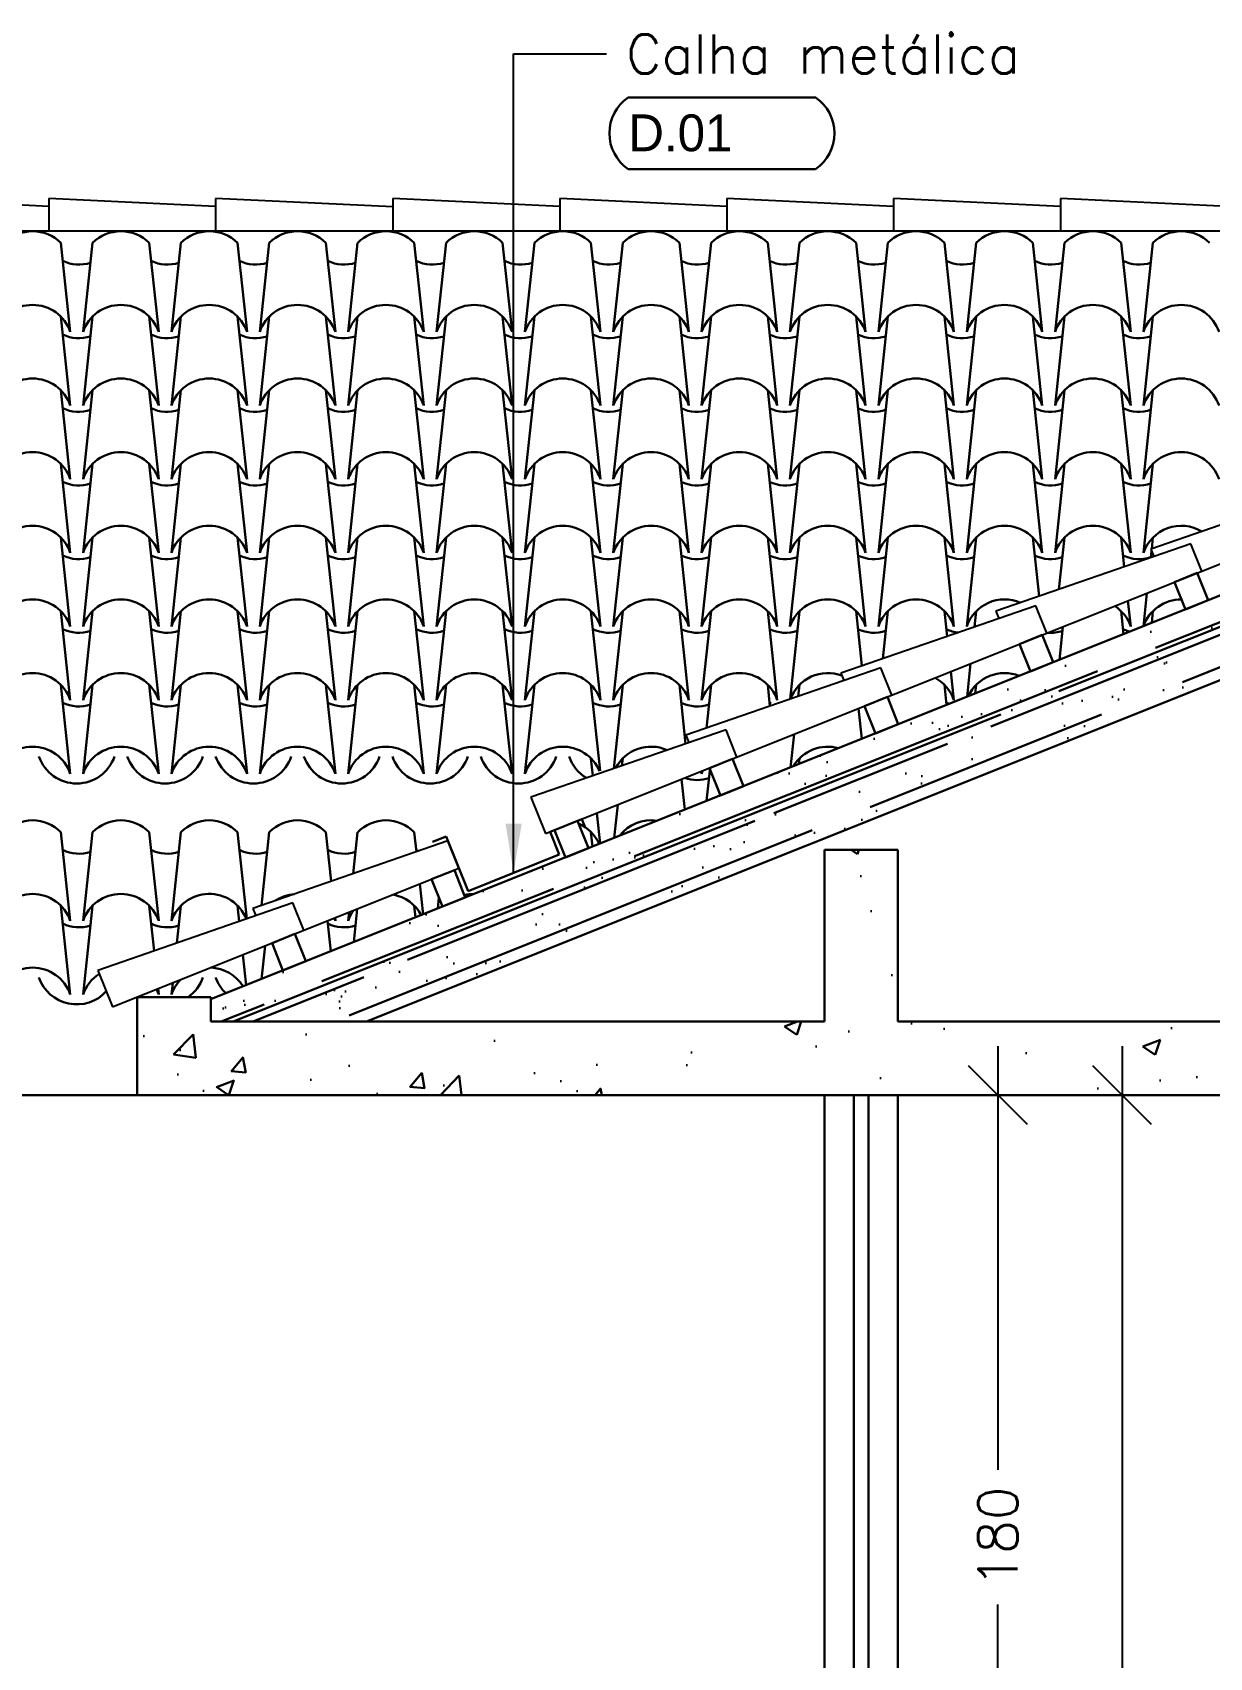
# Model space of a CAD drawing. Header units: millimetres. Extents: x -4228 to 27092, y -6721 to 984.
# Drawn here: x 7996.3 to 8236.1, y -6076.5 to -5745.5 of the extents above; entities that cross this region are included whole.
import ezdxf

# ---------------------------------------------------------------- set-up
doc = ezdxf.new("R2010")
doc.units = ezdxf.units.MM
doc.header["$LTSCALE"] = 50
doc.layers.get('0').update_dxf_attribs({"lineweight": 0})
for name, color, linetype in [('borda100', 3, 'Continuous'), ('cobertura', 2, 'Continuous'), ('cota', 1, 'Continuous'), ('esquadrias', 3, 'Continuous'), ('estruturamatalica', 2, 'Continuous'), ('HACHURA', 2, 'Continuous'), ('hatch', 2, 'Continuous'), ('madeiramento', 2, 'Continuous'), ('PAREDES', 6, 'Continuous'), ('PENA24', 24, 'Continuous'), ('telhas', 3, 'Continuous'), ('textocod_100', 7, 'Continuous')]:
    doc.layers.add(name, color=color, linetype=linetype)
doc.styles.add('CODIGO', font='bgothl.ttf')
doc.styles.add('ROMANS', font='romans.shx')
doc.dimstyles.new('1_50', dxfattribs={"dimscale": 0, "dimtxt": 8, "dimasz": 12, "dimexe": 10, "dimexo": 5, "dimgap": 4, "dimtad": 0, "dimdec": 0, "dimzin": 1, "dimdsep": 46, "dimtxsty": 'ROMANS', "dimblk": 'OBLIQUE', "dimcen": 10, "dimdle": 10, "dimclrd": 1, "dimclre": 1, "dimclrt": 7, "dimaunit": 1, "dimadec": 0, "dimazin": 0, "dimtm": 1e-09, "dimtfac": 1, "dimtdec": 0, "dimtmove": 2, "dimatfit": 3, "dimldrblk": 'OBLIQUE', "dimfxl": 1, "dimtolj": 1, "dimtzin": 0, "dimarcsym": 0})
doc.dimstyles.new('LEADER_50', dxfattribs={"dimscale": 0, "dimtxt": 8, "dimasz": 10, "dimexe": 10, "dimexo": 5, "dimgap": 4, "dimtad": 0, "dimdec": 0, "dimzin": 1, "dimdsep": 46, "dimtxsty": 'ROMANS', "dimcen": 10, "dimdle": 10, "dimclrd": 9, "dimclre": 9, "dimclrt": 7, "dimaunit": 1, "dimadec": 0, "dimazin": 0, "dimtm": 1e-09, "dimtfac": 1, "dimtdec": 0, "dimtmove": 2, "dimatfit": 3, "dimfxl": 1, "dimtolj": 1, "dimtzin": 0, "dimarcsym": 0})

# ---------------------------------------------------------------- blocks, each defined once
blk = doc.blocks.new('_OBLIQUE')
at = {"color": 0, "linetype": 'ByBlock'}
blk.add_line((-0.5, -0.5), (0.5, 0.5), dxfattribs=at)
blk = doc.blocks.new('*D27')
at = {"layer": 'cota', "color": 1, "linetype": 'Continuous', "lineweight": -2}
for p, q in [((8192.96, -5951.96), (8192.96, -6038.25)), ((8177.6, -5961.96), (8202.96, -5961.96)), ((8192.96, -6151.96), (8192.96, -6065.68)), ((8177.6, -6141.96), (8202.96, -6141.96))]:
    blk.add_line(p, q, dxfattribs=at)
at = {"layer": 'Defpoints', "color": 0, "linetype": 'Continuous', "lineweight": 30}
for p in [(8172.6, -5961.96), (8172.6, -6141.96), (8192.96, -6141.96)]:
    blk.add_point(p, dxfattribs=at)
at = {"layer": 'cota', "color": 1, "linetype": 'Continuous', "lineweight": -2, "xscale": 12, "yscale": 12, "zscale": 12}
for p, rotation in [((8192.96, -5961.96), 90), ((8192.96, -6141.96), 270)]:
    blk.add_blockref('_OBLIQUE', p, dxfattribs=dict(at, rotation=rotation))
at = {"layer": 'cota', "color": 7, "linetype": 'Continuous', "lineweight": 30, "insert": (8192.96, -6051.96), "char_height": 8, "attachment_point": 5, "rotation": 90, "style": 'ROMANS'}
blk.add_mtext('\\A1;180', dxfattribs=at)
blk = doc.blocks.new('*D29')
at = {"layer": 'cota', "color": 1, "linetype": 'Continuous', "lineweight": -2}
for p, q in [((8218.27, -5951.96), (8218.27, -6097.68)), ((8186.54, -5961.96), (8228.27, -5961.96)), ((8218.27, -6271.96), (8218.27, -6126.25)), ((8186.54, -6261.96), (8228.27, -6261.96))]:
    blk.add_line(p, q, dxfattribs=at)
at = {"layer": 'Defpoints', "color": 0, "linetype": 'Continuous', "lineweight": 30}
for p in [(8181.54, -5961.96), (8218.27, -5961.96), (8181.54, -6261.96)]:
    blk.add_point(p, dxfattribs=at)
at = {"layer": 'cota', "color": 1, "linetype": 'Continuous', "lineweight": -2, "xscale": 12, "yscale": 12, "zscale": 12}
for p, rotation in [((8218.27, -5961.96), 90), ((8218.27, -6261.96), 270)]:
    blk.add_blockref('_OBLIQUE', p, dxfattribs=dict(at, rotation=rotation))
at = {"layer": 'cota', "color": 7, "linetype": 'Continuous', "lineweight": 30, "insert": (8218.27, -6111.96), "char_height": 8, "attachment_point": 5, "rotation": 90, "style": 'ROMANS'}
blk.add_mtext('\\A1;300', dxfattribs=at)

msp = doc.modelspace()

# ---------------------------------------------------------------- hatches: boundary and pattern name
at = {"layer": 'HACHURA', "linetype": 'Continuous', "lineweight": 30}
h = msp.add_hatch(dxfattribs=at)
h.set_pattern_fill('AR-CONC', color=256, scale=0.2, style=0)
h.set_pattern_definition([(50, (5738.18, -492.775), (36.43693, -3.18782), [3.81, -41.91]), (355, (5738.18, -492.775), (-7.04857, 38.21133), [3.048, -33.528]), (100.451, (5741.217, -493.04), (29.3885, 35.02334), [3.238, -35.618]), (46.1842, (5738.18, -482.615), (54.2158, -8.40847), [5.715, -62.865]), (96.6356, (5742.7, -483.316), (47.48085, 49.4851), [4.857, -53.427]), (351.184, (5738.18, -482.615), (47.4809, 49.485), [4.572, -50.292]), (21, (5743.26, -485.155), (30.32298, -20.4531), [3.81, -41.91]), (326, (5743.26, -485.155), (12.3604, 36.8376), [3.048, -33.528]), (71.4514, (5745.787, -486.86), (42.6833, 16.38457), [3.238, -35.618]), (37.5, (5738.18, -492.775), (0.61772, 16.911008), [0, -33.1216, 0, -34.036, 0, -33.655]), (7.5, (5738.18, -492.775), (13.36393, 20.036115), [0, -19.4056, 0, -32.3596, 0, -12.827]), (327.5, (5726.852, -492.775), (27.11812, -1.14575), [0, -12.7, 0, -39.624, 0, -52.578]), (317.5, (5721.772, -492.775), (29.62584, 5.0853), [0, -16.51, 0, -26.3144, 0, -37.338])])
h.paths.add_polyline_path([(8852.6, -5991.96), (8852.6, -5946.96), (8497.6, -5946.96), (8497.6, -5911.96), (8482.6, -5911.96), (8482.6, -5946.96), (8172.6, -5946.96), (8172.6, -5911.96), (8157.6, -5911.96), (8157.6, -5946.96), (8032.6, -5946.96), (8032.6, -5941.96), (8017.6, -5941.96), (8017.6, -5961.96), (8837.6, -5961.96), (8837.6, -5991.96)])
at = {"layer": 'hatch', "linetype": 'Continuous', "lineweight": 30}
h = msp.add_hatch(dxfattribs=at)
h.set_pattern_fill('AR-SAND', color=256, scale=0.3, style=0)
h.set_pattern_definition([(37.5, (2415.487, -6269.661), (-0.48001, 14.682397), [0, -11.5824, 0, -12.954, 0, -12.3825]), (7.5, (2415.487, -6269.661), (13.4857, 21.50475), [0, -6.2484, 0, -10.4394, 0, -4.0005]), (327.5, (2406.115, -6269.661), (23.72977, 0.043116), [0, -3.81, 0, -13.716, 0, -17.907]), (317.5, (2406.115, -6269.661), (22.906694, 6.68788), [0, -1.905, 0, -8.9916, 0, -10.287])])
h.paths.add_polyline_path([(8464.32, -5786.97), (8464.32, -5769.73), (8032.6, -5942.42), (8032.6, -5946.96), (8064.33, -5946.96)])
h.paths.add_polyline_path([(8482.6, -5777.05), (8464.32, -5769.73), (8464.32, -5786.97), (8482.6, -5794.28)])
h = msp.add_hatch(dxfattribs=at)
h.set_pattern_fill('AR-RROOF', color=3, scale=0.5, style=0)
h.set_pattern_definition([(201.8014, (2309.487, -4339.716), (-21.224977, -22.16831), [190.5, -25.4, 63.5, -12.7]), (201.8014, (2296.163, -4351.885), (18.064814, -10.96624), [38.1, -4.191, 76.2, -9.525]), (201.80141, (2307.601, -4352.0975), (-58.156437, -32.427048), [101.6, -17.78, 50.8, -12.7])])
h.paths.add_polyline_path([(8464.32, -5786.97), (8464.32, -5769.73), (8032.6, -5942.42), (8032.6, -5946.96), (8064.33, -5946.96)])

# ---------------------------------------------------------------- linework, layer by layer
at = {"layer": 'borda100', "color": 9, "linetype": 'Continuous', "lineweight": 30}
msp.add_lwpolyline([(8155.82, -5773.29, 0.525115), (8155.82, -5758.69), (8117.64, -5758.69, 0.525115), (8117.64, -5773.29)], format="xyb", close=True, dxfattribs=at)
at = {"layer": 'cobertura', "linetype": 'Continuous', "lineweight": 30}
msp.add_line((8017.6, -5961.96), (7507.6, -5961.96), dxfattribs=at)
at = {"layer": 'esquadrias', "linetype": 'Continuous', "lineweight": 30}
for p, q in [((8157.6, -5961.96), (8157.6, -6141.96)), ((8172.6, -5961.96), (8172.6, -6141.96))]:
    msp.add_line(p, q, dxfattribs=at)
at = {"layer": 'esquadrias', "color": 2, "linetype": 'Continuous', "lineweight": 30}
for p, q in [((8163.6, -5961.96), (8163.6, -6141.96)), ((8166.6, -5961.96), (8166.6, -6141.96))]:
    msp.add_line(p, q, dxfattribs=at)
at = {"layer": 'estruturamatalica', "color": 4, "linetype": 'Continuous', "lineweight": 30}
for p, q in [((8101.73, -5908.31), (8108.23, -5905.71)), ((8101.73, -5908.31), (8103.59, -5912.95)), ((8108.23, -5905.71), (8108.97, -5907.56)), ((8080.56, -5909.24), (8077.77, -5910.35)), ((8080.56, -5909.24), (8085.02, -5920.38)), ((8103.59, -5912.95), (8085.02, -5920.38))]:
    msp.add_line(p, q, dxfattribs=at)
at = {"layer": 'madeiramento', "linetype": 'Continuous', "lineweight": 30}
for p, q in [((8464.32, -5769.73), (8032.6, -5942.42)), ((8464.32, -5786.97), (8064.33, -5946.96))]:
    msp.add_line(p, q, dxfattribs=at)
at = {"layer": 'madeiramento', "color": 2, "linetype": 'Continuous', "lineweight": 30}
for points in [[(8231.16, -5863), (8235.8, -5861.14), (8233.57, -5855.57), (8228.93, -5857.43)], [(8199.59, -5875.63), (8204.23, -5873.77), (8202, -5868.2), (8197.36, -5870.05)], [(8168.02, -5888.25), (8172.66, -5886.4), (8170.44, -5880.82), (8165.79, -5882.68)], [(8136.45, -5900.88), (8141.1, -5899.02), (8138.87, -5893.45), (8134.23, -5895.31)], [(8104.89, -5913.51), (8109.53, -5911.65), (8107.3, -5906.08), (8102.66, -5907.94)], [(8079.82, -5923.53), (8084.46, -5921.68), (8082.23, -5916.11), (8077.59, -5917.96)], [(8047.32, -5936.53), (8051.96, -5934.68), (8049.73, -5929.11), (8045.09, -5930.96)]]:
    msp.add_lwpolyline(points, close=True, dxfattribs=at)
at = {"layer": 'PAREDES', "linetype": 'Continuous', "lineweight": 30}
for p, q in [((8157.6, -5911.96), (8172.6, -5911.96)), ((8157.6, -5946.96), (8157.6, -5911.96)), ((8172.6, -5946.96), (8172.6, -5911.96)), ((8017.6, -5961.96), (8017.6, -5941.96)), ((8017.6, -5941.96), (8032.6, -5941.96)), ((8017.6, -5941.96), (8032.6, -5941.96)), ((8017.6, -5941.96), (8032.6, -5941.96)), ((8032.6, -5946.96), (8032.6, -5941.96)), ((8032.6, -5946.96), (8157.6, -5946.96)), ((8172.6, -5946.96), (8482.6, -5946.96)), ((8172.6, -5946.96), (8292.6, -5946.96)), ((8017.6, -5961.96), (8837.6, -5961.96))]:
    msp.add_line(p, q, dxfattribs=at)
at = {"layer": 'PENA24', "color": 3, "lineweight": 30}
for p, q in [((8002.06, -5788.35), (8004, -5806.46)), ((8008.53, -5788.35), (8006.6, -5806.46)), ((8020.06, -5788.35), (8022, -5806.46)), ((8026.53, -5788.35), (8024.6, -5806.46)), ((8038.06, -5788.35), (8040, -5806.46)), ((8044.53, -5788.35), (8042.6, -5806.46)), ((8056.06, -5788.35), (8058, -5806.46)), ((8062.53, -5788.35), (8060.6, -5806.46)), ((8074.06, -5788.35), (8076, -5806.46)), ((8080.53, -5788.35), (8078.6, -5806.46)), ((8092.06, -5788.35), (8094, -5806.46)), ((8098.53, -5788.35), (8096.6, -5806.46)), ((8110.06, -5788.35), (8112, -5806.46)), ((8116.53, -5788.35), (8114.6, -5806.46)), ((8128.06, -5788.35), (8130, -5806.46)), ((8134.53, -5788.35), (8132.6, -5806.46)), ((8146.06, -5788.35), (8148, -5806.46)), ((8152.53, -5788.35), (8150.6, -5806.46)), ((8164.06, -5788.35), (8166, -5806.46)), ((8170.53, -5788.35), (8168.6, -5806.46)), ((8182.06, -5788.35), (8184, -5806.46)), ((8188.53, -5788.35), (8186.6, -5806.46)), ((8200.06, -5788.35), (8202, -5806.46)), ((8206.53, -5788.35), (8204.6, -5806.46)), ((8218.06, -5788.35), (8220, -5806.46)), ((8224.53, -5788.35), (8222.6, -5806.46)), ((8002.06, -5803.35), (8004, -5821.46)), ((8008.53, -5803.35), (8006.6, -5821.46)), ((8020.06, -5803.35), (8022, -5821.46)), ((8026.53, -5803.35), (8024.6, -5821.46)), ((8038.06, -5803.35), (8040, -5821.46)), ((8044.53, -5803.35), (8042.6, -5821.46)), ((8056.06, -5803.35), (8058, -5821.46)), ((8062.53, -5803.35), (8060.6, -5821.46)), ((8074.06, -5803.35), (8076, -5821.46)), ((8080.53, -5803.35), (8078.6, -5821.46)), ((8092.06, -5803.35), (8094, -5821.46)), ((8098.53, -5803.35), (8096.6, -5821.46)), ((8110.06, -5803.35), (8112, -5821.46)), ((8116.53, -5803.35), (8114.6, -5821.46)), ((8128.06, -5803.35), (8130, -5821.46)), ((8134.53, -5803.35), (8132.6, -5821.46)), ((8146.06, -5803.35), (8148, -5821.46)), ((8152.53, -5803.35), (8150.6, -5821.46)), ((8164.06, -5803.35), (8166, -5821.46)), ((8170.53, -5803.35), (8168.6, -5821.46)), ((8182.06, -5803.35), (8184, -5821.46)), ((8188.53, -5803.35), (8186.6, -5821.46)), ((8200.06, -5803.35), (8202, -5821.46)), ((8206.53, -5803.35), (8204.6, -5821.46)), ((8218.06, -5803.35), (8220, -5821.46)), ((8224.53, -5803.35), (8222.6, -5821.46)), ((8002.06, -5818.35), (8004, -5836.46)), ((8008.53, -5818.35), (8006.6, -5836.46)), ((8020.06, -5818.35), (8022, -5836.46)), ((8026.53, -5818.35), (8024.6, -5836.46)), ((8038.06, -5818.35), (8040, -5836.46)), ((8044.53, -5818.35), (8042.6, -5836.46)), ((8056.06, -5818.35), (8058, -5836.46)), ((8062.53, -5818.35), (8060.6, -5836.46)), ((8074.06, -5818.35), (8076, -5836.46)), ((8080.53, -5818.35), (8078.6, -5836.46)), ((8092.06, -5818.35), (8094, -5836.46)), ((8098.53, -5818.35), (8096.6, -5836.46)), ((8110.06, -5818.35), (8112, -5836.46)), ((8116.53, -5818.35), (8114.6, -5836.46)), ((8128.06, -5818.35), (8130, -5836.46)), ((8134.53, -5818.35), (8132.6, -5836.46)), ((8146.06, -5818.35), (8148, -5836.46)), ((8152.53, -5818.35), (8150.6, -5836.46)), ((8164.06, -5818.35), (8166, -5836.46)), ((8170.53, -5818.35), (8168.6, -5836.46)), ((8182.06, -5818.35), (8184, -5836.46)), ((8188.53, -5818.35), (8186.6, -5836.46)), ((8200.06, -5818.35), (8202, -5836.46)), ((8206.53, -5818.35), (8204.6, -5836.46)), ((8218.06, -5818.35), (8220, -5836.46)), ((8224.53, -5818.35), (8222.6, -5836.46)), ((8002.06, -5833.35), (8004, -5851.46)), ((8008.53, -5833.35), (8006.6, -5851.46)), ((8020.06, -5833.35), (8022, -5851.46)), ((8026.53, -5833.35), (8024.6, -5851.46)), ((8038.06, -5833.35), (8040, -5851.46)), ((8044.53, -5833.35), (8042.6, -5851.46)), ((8056.06, -5833.35), (8058, -5851.46)), ((8062.53, -5833.35), (8060.6, -5851.46)), ((8074.06, -5833.35), (8076, -5851.46)), ((8080.53, -5833.35), (8078.6, -5851.46)), ((8092.06, -5833.35), (8094, -5851.46)), ((8098.53, -5833.35), (8096.6, -5851.46)), ((8110.06, -5833.35), (8112, -5851.46)), ((8116.53, -5833.35), (8114.6, -5851.46)), ((8128.06, -5833.35), (8130, -5851.46)), ((8134.53, -5833.35), (8132.6, -5851.46)), ((8146.06, -5833.35), (8148, -5851.46)), ((8152.53, -5833.35), (8150.6, -5851.46)), ((8164.06, -5833.35), (8166, -5851.46)), ((8170.53, -5833.35), (8168.6, -5851.46)), ((8182.06, -5833.35), (8184, -5851.46)), ((8188.53, -5833.35), (8186.6, -5851.46)), ((8200.06, -5833.35), (8202, -5851.46)), ((8206.53, -5833.35), (8204.6, -5851.46)), ((8218.06, -5833.35), (8220, -5851.46)), ((8224.53, -5833.35), (8222.6, -5851.46)), ((8002.06, -5848.35), (8004, -5866.46)), ((8008.53, -5848.35), (8006.6, -5866.46)), ((8020.06, -5848.35), (8022, -5866.46)), ((8026.53, -5848.35), (8024.6, -5866.46)), ((8038.06, -5848.35), (8040, -5866.46)), ((8044.53, -5848.35), (8042.6, -5866.46)), ((8056.06, -5848.35), (8058, -5866.46)), ((8062.53, -5848.35), (8060.6, -5866.46)), ((8074.06, -5848.35), (8076, -5866.46)), ((8080.53, -5848.35), (8078.6, -5866.46)), ((8092.06, -5848.35), (8094, -5866.46)), ((8098.53, -5848.35), (8096.6, -5866.46)), ((8110.06, -5848.35), (8112, -5866.46)), ((8116.53, -5848.35), (8114.6, -5866.46)), ((8128.06, -5848.35), (8130, -5866.46)), ((8134.53, -5848.35), (8132.6, -5866.46)), ((8146.06, -5848.35), (8148, -5866.46)), ((8152.53, -5848.35), (8150.6, -5866.46)), ((8164.06, -5848.35), (8166, -5866.46)), ((8170.53, -5848.35), (8168.6, -5866.46)), ((8182.06, -5848.35), (8184, -5866.46)), ((8188.53, -5848.35), (8186.6, -5866.46)), ((8200.06, -5848.35), (8201.34, -5860.32)), ((8206.53, -5848.35), (8205.4, -5858.92)), ((8218.06, -5848.35), (8218.7, -5854.32)), ((8224.53, -5848.35), (8224.28, -5850.68)), ((8224.24, -5851.09), (8224.09, -5852.46)), ((8219.44, -5861.23), (8220, -5866.46)), ((8223.32, -5859.67), (8222.6, -5866.46)), ((8002.06, -5863.35), (8004, -5881.46)), ((8008.53, -5863.35), (8006.6, -5881.46)), ((8020.06, -5863.35), (8022, -5881.46)), ((8026.53, -5863.35), (8024.6, -5881.46)), ((8038.06, -5863.35), (8040, -5881.46)), ((8044.53, -5863.35), (8042.6, -5881.46)), ((8056.06, -5863.35), (8058, -5881.46)), ((8062.53, -5863.35), (8060.6, -5881.46)), ((8074.06, -5863.35), (8076, -5881.46)), ((8080.53, -5863.35), (8078.6, -5881.46)), ((8092.06, -5863.35), (8094, -5881.46)), ((8098.53, -5863.35), (8096.6, -5881.46)), ((8110.06, -5863.35), (8112, -5881.46)), ((8116.53, -5863.35), (8114.6, -5881.46)), ((8128.06, -5863.35), (8130, -5881.46)), ((8134.53, -5863.35), (8132.6, -5881.46)), ((8146.06, -5863.35), (8148, -5881.46)), ((8152.53, -5863.35), (8150.61, -5881.29)), ((8164.06, -5863.35), (8165.25, -5874.51)), ((8170.53, -5863.35), (8169.5, -5873.05)), ((8182.06, -5863.35), (8182.61, -5868.51)), ((8188.53, -5863.35), (8188.19, -5866.58)), ((8218.06, -5863.35), (8218.56, -5868.04)), ((8224.53, -5863.35), (8224.28, -5865.75)), ((8206.19, -5866.52), (8205.47, -5873.27)), ((8183.37, -5875.65), (8184, -5881.46)), ((8187.39, -5874.04), (8186.67, -5880.79)), ((8002.06, -5878.35), (8004, -5896.46)), ((8008.53, -5878.35), (8006.6, -5896.46)), ((8020.06, -5878.35), (8022, -5896.46)), ((8026.53, -5878.35), (8024.6, -5896.46)), ((8038.06, -5878.35), (8040, -5896.46)), ((8044.53, -5878.35), (8042.6, -5896.46)), ((8056.06, -5878.35), (8058, -5896.46)), ((8062.53, -5878.35), (8060.6, -5896.46)), ((8074.06, -5878.35), (8076, -5896.46)), ((8080.53, -5878.35), (8078.6, -5896.46)), ((8092.06, -5878.35), (8094, -5896.46)), ((8098.53, -5878.35), (8096.6, -5896.46)), ((8110.06, -5878.35), (8111.94, -5895.91)), ((8116.53, -5878.35), (8114.71, -5895.41)), ((8128.06, -5878.35), (8129.34, -5890.35)), ((8134.53, -5878.35), (8133.59, -5887.17)), ((8146.06, -5878.35), (8146.52, -5882.7)), ((8152.53, -5878.35), (8152.28, -5880.71)), ((8182.06, -5878.35), (8182.5, -5882.46)), ((8188.53, -5878.35), (8188.34, -5880.12)), ((8164.57, -5883.17), (8165.24, -5889.37)), ((8151.46, -5888.42), (8150.73, -5895.17)), ((8110.06, -5893.35), (8110.44, -5896.89)), ((8110.06, -5893.35), (8110.44, -5896.89)), ((8116.53, -5893.35), (8116.37, -5894.84)), ((8134.33, -5895.27), (8133.61, -5902.02)), ((8152.53, -5893.35), (8152.41, -5894.5)), ((8128.51, -5897.59), (8129.17, -5903.79)), ((8132.65, -5895.94), (8132.6, -5896.46)), ((8147.98, -5896.27), (8148, -5896.46)), ((8111.25, -5904.5), (8111.91, -5910.7)), ((8111.25, -5904.5), (8111.91, -5910.7)), ((8115.52, -5902.79), (8114.8, -5909.54)), ((8002.06, -5908.35), (8004, -5926.46)), ((8008.53, -5908.35), (8006.6, -5926.46)), ((8020.06, -5908.35), (8022, -5926.46)), ((8026.53, -5908.35), (8024.6, -5926.46)), ((8038.06, -5908.35), (8039.95, -5926.05)), ((8044.53, -5908.35), (8042.93, -5923.3)), ((8056.06, -5908.35), (8057.13, -5918.39)), ((8062.53, -5908.35), (8061.62, -5916.84)), ((8074.06, -5908.35), (8074.49, -5912.39)), ((8110.06, -5908.35), (8110.37, -5911.31)), ((8110.06, -5908.35), (8110.37, -5911.31)), ((8075.19, -5918.92), (8075.85, -5925.12)), ((8079.1, -5921.74), (8078.87, -5923.91)), ((8002.06, -5923.35), (8004, -5941.46)), ((8008.53, -5923.35), (8006.6, -5941.46)), ((8020.06, -5923.35), (8021.05, -5932.58)), ((8026.53, -5923.35), (8025.72, -5930.97)), ((8038.06, -5923.35), (8038.4, -5926.58)), ((8060.79, -5924.69), (8060.6, -5926.46)), ((8062.46, -5924.01), (8061.74, -5930.77)), ((8074.06, -5923.35), (8074.31, -5925.74)), ((8056.39, -5926.44), (8057.05, -5932.64)), ((8057.93, -5925.83), (8058, -5926.46)), ((8043.66, -5931.54), (8042.93, -5938.29)), ((8039.13, -5933.35), (8039.79, -5939.55)), ((8021.87, -5940.25), (8022, -5941.46)), ((8024.85, -5939.06), (8024.6, -5941.46))]:
    msp.add_line(p, q, dxfattribs=at)
for centre, radius, start, end in [((7996.3, -5794.1), 8.14, 44.9328, 135.0672), ((8014.3, -5794.1), 8.14, 44.9328, 135.0672), ((8032.3, -5794.1), 8.14, 44.9328, 135.0672), ((8050.3, -5794.1), 8.14, 44.9328, 135.0672), ((8068.3, -5794.1), 8.14, 44.9328, 135.0672), ((8086.3, -5794.1), 8.14, 44.9328, 135.0672), ((8104.3, -5794.1), 8.14, 44.9328, 135.0672), ((8122.3, -5794.1), 8.14, 44.9328, 135.0672), ((8140.3, -5794.1), 8.14, 44.9328, 135.0672), ((8158.3, -5794.1), 8.14, 44.9328, 135.0672), ((8176.3, -5794.1), 8.14, 44.9328, 135.0672), ((8194.3, -5794.1), 8.14, 44.9328, 135.0672), ((8212.3, -5794.1), 8.14, 44.9328, 135.0672), ((8230.3, -5794.1), 8.14, 44.9328, 135.0672), ((8005.72, -5785.32), 7.44, 243.9234, 288.6886), ((8023.72, -5785.32), 7.44, 243.9234, 288.6886), ((8041.72, -5785.32), 7.44, 243.9234, 288.6886), ((8059.72, -5785.32), 7.44, 243.9234, 288.6886), ((8077.72, -5785.32), 7.44, 243.9234, 288.6886), ((8095.72, -5785.32), 7.44, 243.9234, 288.6886), ((8113.72, -5785.32), 7.44, 243.9234, 288.6886), ((8131.72, -5785.32), 7.44, 243.9234, 288.6886), ((8149.72, -5785.32), 7.44, 243.9234, 288.6886), ((8167.72, -5785.32), 7.44, 243.9234, 288.6886), ((8185.72, -5785.32), 7.44, 243.9234, 288.6886), ((8203.72, -5785.32), 7.44, 243.9234, 288.6886), ((8221.72, -5785.32), 7.44, 243.9234, 288.6886), ((7996.3, -5809.1), 8.14, 18.9246, 161.0754), ((8014.3, -5809.1), 8.14, 18.9246, 161.0754), ((8032.3, -5809.1), 8.14, 18.9246, 161.0754), ((8050.3, -5809.1), 8.14, 18.9246, 161.0754), ((8068.3, -5809.1), 8.14, 18.9246, 161.0754), ((8086.3, -5809.1), 8.14, 18.9246, 161.0754), ((8104.3, -5809.1), 8.14, 18.9246, 161.0754), ((8122.3, -5809.1), 8.14, 18.9246, 161.0754), ((8140.3, -5809.1), 8.14, 18.9246, 161.0754), ((8158.3, -5809.1), 8.14, 18.9246, 161.0754), ((8176.3, -5809.1), 8.14, 18.9246, 161.0754), ((8194.3, -5809.1), 8.14, 18.9246, 161.0754), ((8212.3, -5809.1), 8.14, 18.9246, 161.0754), ((8230.3, -5809.1), 8.14, 18.9246, 161.0754), ((8005.72, -5800.32), 7.44, 243.9234, 288.6886), ((8005.72, -5800.32), 7.44, 243.9234, 288.6886), ((8023.72, -5800.32), 7.44, 243.9234, 288.6886), ((8023.72, -5800.32), 7.44, 243.9234, 288.6886), ((8041.72, -5800.32), 7.44, 243.9234, 288.6886), ((8041.72, -5800.32), 7.44, 243.9234, 288.6886), ((8059.72, -5800.32), 7.44, 243.9234, 288.6886), ((8059.72, -5800.32), 7.44, 243.9234, 288.6886), ((8077.72, -5800.32), 7.44, 243.9234, 288.6886), ((8077.72, -5800.32), 7.44, 243.9234, 288.6886), ((8095.72, -5800.32), 7.44, 243.9234, 288.6886), ((8095.72, -5800.32), 7.44, 243.9234, 288.6886), ((8113.72, -5800.32), 7.44, 243.9234, 288.6886), ((8131.72, -5800.32), 7.44, 243.9234, 288.6886), ((8149.72, -5800.32), 7.44, 243.9234, 288.6886), ((8167.72, -5800.32), 7.44, 243.9234, 288.6886), ((8185.72, -5800.32), 7.44, 243.9234, 288.6886), ((8203.72, -5800.32), 7.44, 243.9234, 288.6886), ((8221.72, -5800.32), 7.44, 243.9234, 288.6886), ((7996.3, -5824.1), 8.14, 18.9246, 161.0754), ((8014.3, -5824.1), 8.14, 18.9246, 161.0754), ((8032.3, -5824.1), 8.14, 18.9246, 161.0754), ((8050.3, -5824.1), 8.14, 18.9246, 161.0754), ((8068.3, -5824.1), 8.14, 18.9246, 161.0754), ((8086.3, -5824.1), 8.14, 18.9246, 161.0754), ((8104.3, -5824.1), 8.14, 18.9246, 161.0754), ((8122.3, -5824.1), 8.14, 18.9246, 161.0754), ((8140.3, -5824.1), 8.14, 18.9246, 161.0754), ((8158.3, -5824.1), 8.14, 18.9246, 161.0754), ((8176.3, -5824.1), 8.14, 18.9246, 161.0754), ((8194.3, -5824.1), 8.14, 18.9246, 161.0754), ((8212.3, -5824.1), 8.14, 18.9246, 161.0754), ((8230.3, -5824.1), 8.14, 18.9246, 161.0754), ((8005.72, -5815.32), 7.44, 243.9234, 288.6886), ((8005.72, -5815.32), 7.44, 243.9234, 288.6886), ((8023.72, -5815.32), 7.44, 243.9234, 288.6886), ((8023.72, -5815.32), 7.44, 243.9234, 288.6886), ((8041.72, -5815.32), 7.44, 243.9234, 288.6886), ((8041.72, -5815.32), 7.44, 243.9234, 288.6886), ((8059.72, -5815.32), 7.44, 243.9234, 288.6886), ((8059.72, -5815.32), 7.44, 243.9234, 288.6886), ((8077.72, -5815.32), 7.44, 243.9234, 288.6886), ((8077.72, -5815.32), 7.44, 243.9234, 288.6886), ((8095.72, -5815.32), 7.44, 243.9234, 288.6886), ((8095.72, -5815.32), 7.44, 243.9234, 288.6886), ((8113.72, -5815.32), 7.44, 243.9234, 288.6886), ((8131.72, -5815.32), 7.44, 243.9234, 288.6886), ((8149.72, -5815.32), 7.44, 243.9234, 288.6886), ((8167.72, -5815.32), 7.44, 243.9234, 288.6886), ((8185.72, -5815.32), 7.44, 243.9234, 288.6886), ((8203.72, -5815.32), 7.44, 243.9234, 288.6886), ((8221.72, -5815.32), 7.44, 243.9234, 288.6886), ((7996.3, -5839.1), 8.14, 18.9246, 161.0754), ((8014.3, -5839.1), 8.14, 18.9246, 161.0754), ((8032.3, -5839.1), 8.14, 18.9246, 161.0754), ((8050.3, -5839.1), 8.14, 18.9246, 161.0754), ((8068.3, -5839.1), 8.14, 18.9246, 161.0754), ((8086.3, -5839.1), 8.14, 18.9246, 161.0754), ((8104.3, -5839.1), 8.14, 18.9246, 161.0754), ((8122.3, -5839.1), 8.14, 18.9246, 161.0754), ((8140.3, -5839.1), 8.14, 18.9246, 161.0754), ((8158.3, -5839.1), 8.14, 18.9246, 161.0754), ((8176.3, -5839.1), 8.14, 18.9246, 161.0754), ((8194.3, -5839.1), 8.14, 18.9246, 161.0754), ((8212.3, -5839.1), 8.14, 18.9246, 161.0754), ((8230.3, -5839.1), 8.14, 18.9246, 161.0754), ((8005.72, -5830.32), 7.44, 243.9234, 288.6886), ((8005.72, -5830.32), 7.44, 243.9234, 288.6886), ((8023.72, -5830.32), 7.44, 243.9234, 288.6886), ((8023.72, -5830.32), 7.44, 243.9234, 288.6886), ((8041.72, -5830.32), 7.44, 243.9234, 288.6886), ((8041.72, -5830.32), 7.44, 243.9234, 288.6886), ((8059.72, -5830.32), 7.44, 243.9234, 288.6886), ((8059.72, -5830.32), 7.44, 243.9234, 288.6886), ((8077.72, -5830.32), 7.44, 243.9234, 288.6886), ((8077.72, -5830.32), 7.44, 243.9234, 288.6886), ((8095.72, -5830.32), 7.44, 243.9234, 288.6886), ((8095.72, -5830.32), 7.44, 243.9234, 288.6886), ((8113.72, -5830.32), 7.44, 243.9234, 288.6886), ((8131.72, -5830.32), 7.44, 243.9234, 288.6886), ((8149.72, -5830.32), 7.44, 243.9234, 288.6886), ((8167.72, -5830.32), 7.44, 243.9234, 288.6886), ((8185.72, -5830.32), 7.44, 243.9234, 288.6886), ((8203.72, -5830.32), 7.44, 243.9234, 288.6886), ((8221.72, -5830.32), 7.44, 243.9234, 288.6886), ((7996.3, -5854.1), 8.14, 18.9246, 161.0754), ((8014.3, -5854.1), 8.14, 18.9246, 161.0754), ((8032.3, -5854.1), 8.14, 18.9246, 161.0754), ((8050.3, -5854.1), 8.14, 18.9246, 161.0754), ((8068.3, -5854.1), 8.14, 18.9246, 161.0754), ((8086.3, -5854.1), 8.14, 18.9246, 161.0754), ((8104.3, -5854.1), 8.14, 18.9246, 161.0754), ((8122.3, -5854.1), 8.14, 18.9246, 161.0754), ((8140.3, -5854.1), 8.14, 18.9246, 161.0754), ((8158.3, -5854.1), 8.14, 18.9246, 161.0754), ((8176.3, -5854.1), 8.14, 18.9246, 161.0754), ((8194.3, -5854.1), 8.14, 18.9246, 161.0754), ((8212.3, -5854.1), 8.14, 18.9246, 161.0754), ((8230.3, -5854.1), 8.14, 58.7657, 161.0754), ((8005.72, -5845.32), 7.44, 243.9234, 288.6886), ((8005.72, -5845.32), 7.44, 243.9234, 288.6886), ((8023.72, -5845.32), 7.44, 243.9234, 288.6886), ((8023.72, -5845.32), 7.44, 243.9234, 288.6886), ((8041.72, -5845.32), 7.44, 243.9234, 288.6886), ((8041.72, -5845.32), 7.44, 243.9234, 288.6886), ((8059.72, -5845.32), 7.44, 243.9234, 288.6886), ((8059.72, -5845.32), 7.44, 243.9234, 288.6886), ((8077.72, -5845.32), 7.44, 243.9234, 288.6886), ((8077.72, -5845.32), 7.44, 243.9234, 288.6886), ((8095.72, -5845.32), 7.44, 243.9234, 288.6886), ((8095.72, -5845.32), 7.44, 243.9234, 288.6886), ((8113.72, -5845.32), 7.44, 243.9234, 288.6886), ((8131.72, -5845.32), 7.44, 243.9234, 288.6886), ((8149.72, -5845.32), 7.44, 243.9234, 288.6886), ((8167.72, -5845.32), 7.44, 243.9234, 288.6886), ((8185.72, -5845.32), 7.44, 243.9234, 288.6886), ((8203.72, -5845.32), 7.44, 243.9234, 288.6886), ((8221.72, -5845.32), 7.44, 243.9234, 288.6886), ((7996.3, -5869.1), 8.14, 18.9246, 161.0754), ((8014.3, -5869.1), 8.14, 18.9246, 161.0754), ((8032.3, -5869.1), 8.14, 18.9246, 161.0754), ((8050.3, -5869.1), 8.14, 18.9246, 161.0754), ((8068.3, -5869.1), 8.14, 18.9246, 161.0754), ((8086.3, -5869.1), 8.14, 18.9246, 161.0754), ((8104.3, -5869.1), 8.14, 18.9246, 161.0754), ((8122.3, -5869.1), 8.14, 18.9246, 161.0754), ((8140.3, -5869.1), 8.14, 18.9246, 161.0754), ((8158.3, -5869.1), 8.14, 18.9246, 161.0754), ((8176.3, -5869.1), 8.14, 18.9246, 161.0754), ((8194.3, -5869.1), 8.14, 66.4834, 161.0754), ((8212.3, -5869.1), 8.14, 18.9246, 56.733), ((8230.3, -5869.1), 8.14, 89.6569, 161.0754), ((8005.72, -5860.32), 7.44, 243.9234, 288.6886), ((8005.72, -5860.32), 7.44, 243.9234, 288.6886), ((8023.72, -5860.32), 7.44, 243.9234, 288.6886), ((8023.72, -5860.32), 7.44, 243.9234, 288.6886), ((8041.72, -5860.32), 7.44, 243.9234, 288.6886), ((8041.72, -5860.32), 7.44, 243.9234, 288.6886), ((8059.72, -5860.32), 7.44, 243.9234, 288.6886), ((8059.72, -5860.32), 7.44, 243.9234, 288.6886), ((8077.72, -5860.32), 7.44, 243.9234, 288.6886), ((8077.72, -5860.32), 7.44, 243.9234, 288.6886), ((8095.72, -5860.32), 7.44, 243.9234, 288.6886), ((8095.72, -5860.32), 7.44, 243.9234, 288.6886), ((8113.72, -5860.32), 7.44, 243.9234, 288.6886), ((8131.72, -5860.32), 7.44, 243.9234, 288.6886), ((8149.72, -5860.32), 7.44, 243.9234, 288.6886), ((8167.72, -5860.32), 7.44, 243.9234, 288.6886), ((8185.72, -5860.32), 7.44, 243.9234, 263.7554), ((8203.72, -5860.32), 7.44, 265.6124, 288.6886), ((8221.72, -5860.32), 7.44, 243.9234, 255.4376), ((7996.3, -5884.1), 8.14, 18.9246, 161.0754), ((8014.3, -5884.1), 8.14, 18.9246, 161.0754), ((8032.3, -5884.1), 8.14, 18.9246, 161.0754), ((8050.3, -5884.1), 8.14, 18.9246, 161.0754), ((8068.3, -5884.1), 8.14, 18.9246, 161.0754), ((8086.3, -5884.1), 8.14, 18.9246, 161.0754), ((8104.3, -5884.1), 8.14, 18.9246, 161.0754), ((8122.3, -5884.1), 8.14, 18.9246, 161.0754), ((8140.3, -5884.1), 8.14, 18.9246, 161.0754), ((8158.3, -5884.1), 8.14, 69.3949, 159.6496), ((8176.3, -5884.1), 8.14, 18.9246, 61.6706), ((8194.3, -5884.1), 8.14, 68.2863, 155.3165), ((8005.72, -5875.32), 7.44, 243.9234, 288.6886), ((8005.72, -5875.32), 7.44, 243.9234, 288.6886), ((8023.72, -5875.32), 7.44, 243.9234, 288.6886), ((8023.72, -5875.32), 7.44, 243.9234, 288.6886), ((8041.72, -5875.32), 7.44, 243.9234, 288.6886), ((8041.72, -5875.32), 7.44, 243.9234, 288.6886), ((8059.72, -5875.32), 7.44, 243.9234, 288.6886), ((8059.72, -5875.32), 7.44, 243.9234, 288.6886), ((8077.72, -5875.32), 7.44, 243.9234, 288.6886), ((8077.72, -5875.32), 7.44, 243.9234, 288.6886), ((8095.72, -5875.32), 7.44, 243.9234, 288.6886), ((8095.72, -5875.32), 7.44, 243.9234, 288.6886), ((8113.72, -5875.32), 7.44, 243.9234, 288.6886), ((8131.72, -5875.32), 7.44, 243.9234, 288.6886), ((8149.72, -5875.32), 7.44, 243.9234, 246.7125), ((8185.72, -5875.32), 7.44, 243.9234, 248.7206), ((7996.3, -5899.1), 8.14, 18.9246, 161.0754), ((8014.3, -5899.1), 8.14, 18.9246, 161.0754), ((8032.3, -5899.1), 8.14, 18.9246, 161.0754), ((8050.3, -5899.1), 8.14, 18.9246, 161.0754), ((8068.3, -5899.1), 8.14, 18.9246, 161.0754), ((8086.3, -5899.1), 8.14, 18.9246, 161.0754), ((8104.3, -5899.1), 8.14, 22.7016, 161.0754), ((8122.3, -5899.1), 8.14, 66.1823, 151.9679), ((8158.3, -5899.1), 8.14, 74.3276, 149.2753), ((8005.3, -5890.32), 8.14, 198.9246, 341.0754), ((8023.3, -5890.32), 8.14, 198.9246, 341.0754), ((8041.3, -5890.32), 8.14, 198.9246, 341.0754), ((8059.3, -5890.32), 8.14, 198.9246, 341.0754), ((8077.3, -5890.32), 8.14, 198.9246, 341.0754), ((8095.3, -5890.32), 8.14, 198.9246, 341.0754), ((8113.3, -5890.32), 8.14, 198.9246, 239.4739), ((8131.72, -5890.32), 7.44, 250.1833, 288.6886), ((8140.3, -5899.1), 8.14, 156.6092, 161.0754), ((7996.3, -5914.1), 8.14, 44.9328, 135.0672), ((8014.3, -5914.1), 8.14, 44.9328, 135.0672), ((8032.3, -5914.1), 8.14, 44.9328, 135.0672), ((8050.3, -5914.1), 8.14, 44.9328, 135.0672), ((8068.3, -5914.1), 8.14, 44.9328, 135.0672), ((8104.3, -5914.1), 8.14, 24.1404, 66.6707), ((8104.3, -5914.1), 8.14, 24.1404, 66.6707), ((8122.3, -5914.1), 8.14, 81.3511, 142.2517), ((8005.72, -5905.32), 7.44, 243.9234, 288.6886), ((8005.72, -5905.32), 7.44, 243.9234, 288.6886), ((8023.72, -5905.32), 7.44, 243.9234, 288.6886), ((8041.72, -5905.32), 7.44, 243.9234, 288.6886), ((8059.72, -5905.32), 7.44, 243.9234, 288.6886), ((8059.72, -5905.32), 7.44, 243.9234, 288.6886), ((8077.72, -5905.32), 7.44, 243.9234, 248.2188), ((8077.72, -5905.32), 7.44, 243.9234, 248.2188), ((8077.72, -5905.32), 7.44, 243.9234, 248.2188), ((8077.72, -5905.32), 7.44, 243.9234, 248.2188), ((7996.3, -5929.1), 8.14, 18.9246, 161.0754), ((8014.3, -5929.1), 8.14, 18.9246, 161.0754), ((8032.3, -5929.1), 8.14, 21.786, 161.0754), ((8050.3, -5929.1), 8.14, 94.6884, 123.4618), ((8068.3, -5929.1), 8.14, 28.0735, 79.6184), ((8086.3, -5929.1), 8.14, 90.3154, 104.373), ((8068.3, -5929.1), 8.14, 143.9844, 161.0754), ((8005.72, -5920.32), 7.44, 243.9234, 288.6886), ((8005.72, -5920.32), 7.44, 243.9234, 288.6886), ((8023.72, -5920.32), 7.44, 243.9234, 288.6886), ((8023.72, -5920.32), 7.44, 243.9234, 288.6886), ((8059.72, -5920.32), 7.44, 243.9234, 288.6886), ((8059.72, -5920.32), 7.44, 243.9234, 288.6886), ((8050.3, -5929.1), 8.14, 18.9246, 23.2393), ((7996.3, -5944.1), 8.14, 18.9246, 161.0754), ((8005.3, -5935.32), 8.14, 198.9246, 317.8071), ((8014.3, -5944.1), 8.14, 122.6095, 161.0754), ((8032.3, -5944.1), 8.14, 135.6256, 161.0754), ((8023.3, -5935.32), 8.14, 305.3409, 341.0754), ((8032.3, -5944.1), 8.14, 32.0366, 87.9772), ((8041.3, -5935.32), 8.14, 198.9246, 226.2049), ((8050.3, -5944.1), 8.14, 109.1698, 114.4331), ((8023.3, -5935.32), 8.14, 231.624, 234.6591), ((8014.3, -5944.1), 8.14, 18.9246, 27.1682)]:
    msp.add_arc(centre, radius, start, end, dxfattribs=at)
at = {"layer": 'telhas', "linetype": 'Continuous'}
for p, q in [((8100.8, -5908.68), (8464.32, -5763.27)), ((7999.6, -5780.89), (7965.6, -5779.27)), ((8033.6, -5780.89), (7999.6, -5779.27)), ((7999.6, -5779.27), (7999.6, -5785.96)), ((8069.72, -5780.99), (8033.6, -5779.27)), ((8033.6, -5779.27), (8033.6, -5785.96)), ((8103.72, -5780.89), (8069.72, -5779.27)), ((8069.72, -5779.27), (8069.72, -5785.96)), ((8137.72, -5780.89), (8103.72, -5779.27)), ((8103.72, -5779.27), (8103.72, -5785.96)), ((8171.72, -5780.89), (8137.72, -5779.27)), ((8137.72, -5779.27), (8137.72, -5785.96)), ((8205.72, -5780.89), (8171.72, -5779.27)), ((8171.72, -5779.27), (8171.72, -5785.96)), ((8239.72, -5780.89), (8205.72, -5779.27)), ((8205.72, -5779.27), (8205.72, -5785.96)), ((8386.7, -5785.96), (7897.6, -5785.96)), ((8263.84, -5837), (8224.1, -5850.74)), ((8232.27, -5849.63), (8192.53, -5863.37)), ((8224.1, -5850.74), (8224.7, -5852.25)), ((8234.5, -5855.2), (8232.27, -5849.63)), ((8200.7, -5862.26), (8160.97, -5876)), ((8202.93, -5867.83), (8200.7, -5862.26)), ((8192.53, -5863.37), (8193.14, -5864.87)), ((8169.14, -5874.88), (8129.4, -5888.62)), ((8171.36, -5880.45), (8169.14, -5874.88)), ((8160.97, -5876), (8161.57, -5877.5)), ((8137.57, -5887.51), (8097.83, -5901.25)), ((8129.4, -5888.62), (8130, -5890.13)), ((8139.8, -5893.08), (8137.57, -5887.51)), ((8097.83, -5901.25), (8100.8, -5908.68)), ((8080.93, -5910.16), (8041.19, -5923.91)), ((8083.16, -5915.74), (8080.93, -5910.16)), ((8012.6, -5943.96), (8083.16, -5915.74)), ((8049.36, -5922.79), (8009.62, -5936.53)), ((8041.19, -5923.91), (8041.79, -5925.41)), ((8051.59, -5928.36), (8049.36, -5922.79)), ((8009.62, -5936.53), (8012.6, -5943.96))]:
    msp.add_line(p, q, dxfattribs=at)

# ---------------------------------------------------------------- texts
at = {"layer": 'HACHURA', "color": 7, "linetype": 'Continuous', "lineweight": 30, "insert": (8117.25, -5745.85), "char_height": 8, "attachment_point": 1, "style": 'ROMANS'}
msp.add_mtext('Calha metálica', dxfattribs=at)
at = {"layer": 'textocod_100', "lineweight": 30, "style": 'CODIGO'}
msp.add_text('D.01', height=7.5, dxfattribs=at).set_placement((8117.69, -5769.66))

# ---------------------------------------------------------------- dimensions: what is measured, and where the dimension line sits
at = {"layer": 'cota', "linetype": 'Continuous', "lineweight": 30}
for base, p1, p2, picture, middle in [((8192.96, -6141.96), (8172.6, -5961.96), (8172.6, -6141.96), '*D27', (8192.96, -6051.96)), ((8218.27, -5961.96), (8181.54, -6261.96), (8181.54, -5961.96), '*D29', (8218.27, -6111.96))]:
    dim = msp.add_linear_dim(base=base, p1=p1, p2=p2, angle=90, dimstyle='1_50', override={"dimscale": 1}, dxfattribs=at)
    dim.commit()
    dim.dimension.update_dxf_attribs({"geometry": picture, "text_midpoint": middle})

# ---------------------------------------------------------------- leaders
at = {"layer": 'HACHURA', "color": 3, "linetype": 'Continuous', "lineweight": 30, "annotation_type": 0, "has_hookline": 1, "hookline_direction": 0, "text_width": 88.38}
msp.add_leader([(8094.3, -5916.66), (8094.3, -5749.85), (8113.25, -5749.85)], dimstyle='LEADER_50', override={"dimscale": 1}, dxfattribs=at)

doc.saveas('drawing.dxf')
